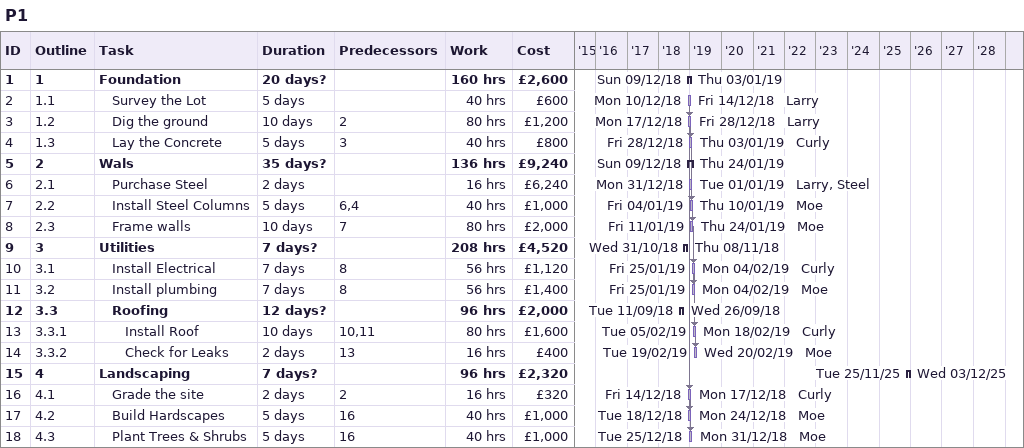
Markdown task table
P1

| ID | WBS | Task | Duration | Start | Finish | Predecessors | Resources | Work (h) | Cost (£) |
|---|---|---|---|---|---|---|---|---|---|
| 1 | 1 | **Foundation** | 20d? | 2018-12-09 | 2019-01-03 |  |  | 160 | 2600 |
| 2 | 1.1 | Survey the Lot | 5d | 2018-12-10 | 2018-12-14 |  | Larry | 40 | 600 |
| 3 | 1.2 | Dig the ground | 10d | 2018-12-17 | 2018-12-28 | 2 | Larry | 80 | 1200 |
| 4 | 1.3 | Lay the Concrete | 5d | 2018-12-28 | 2019-01-03 | 3 | Curly | 40 | 800 |
| 5 | 2 | **Wals** | 35d? | 2018-12-09 | 2019-01-24 |  |  | 136 | 9240 |
| 6 | 2.1 | Purchase Steel | 2d | 2018-12-31 | 2019-01-01 |  | Larry, Steel | 16 | 6240 |
| 7 | 2.2 | Install Steel Columns | 5d | 2019-01-04 | 2019-01-10 | 6, 4 | Moe | 40 | 1000 |
| 8 | 2.3 | Frame walls | 10d | 2019-01-11 | 2019-01-24 | 7 | Moe | 80 | 2000 |
| 9 | 3 | **Utilities** | 7d? | 2018-10-31 | 2018-11-08 |  |  | 208 | 4520 |
| 10 | 3.1 | Install Electrical | 7d | 2019-01-25 | 2019-02-04 | 8 | Curly | 56 | 1120 |
| 11 | 3.2 | Install plumbing | 7d | 2019-01-25 | 2019-02-04 | 8 | Moe | 56 | 1400 |
| 12 | 3.3 | **Roofing** | 12d? | 2018-09-11 | 2018-09-26 |  |  | 96 | 2000 |
| 13 | 3.3.1 | Install Roof | 10d | 2019-02-05 | 2019-02-18 | 10, 11 | Curly | 80 | 1600 |
| 14 | 3.3.2 | Check for Leaks | 2d | 2019-02-19 | 2019-02-20 | 13 | Moe | 16 | 400 |
| 15 | 4 | **Landscaping** | 7d? | 2025-11-25 | 2025-12-03 |  |  | 96 | 2320 |
| 16 | 4.1 | Grade the site | 2d | 2018-12-14 | 2018-12-17 | 2 | Curly | 16 | 320 |
| 17 | 4.2 | Build Hardscapes | 5d | 2018-12-18 | 2018-12-24 | 16 | Moe | 40 | 1000 |
| 18 | 4.3 | Plant Trees & Shrubs | 5d | 2018-12-25 | 2018-12-31 | 16 | Moe | 40 | 1000 |
